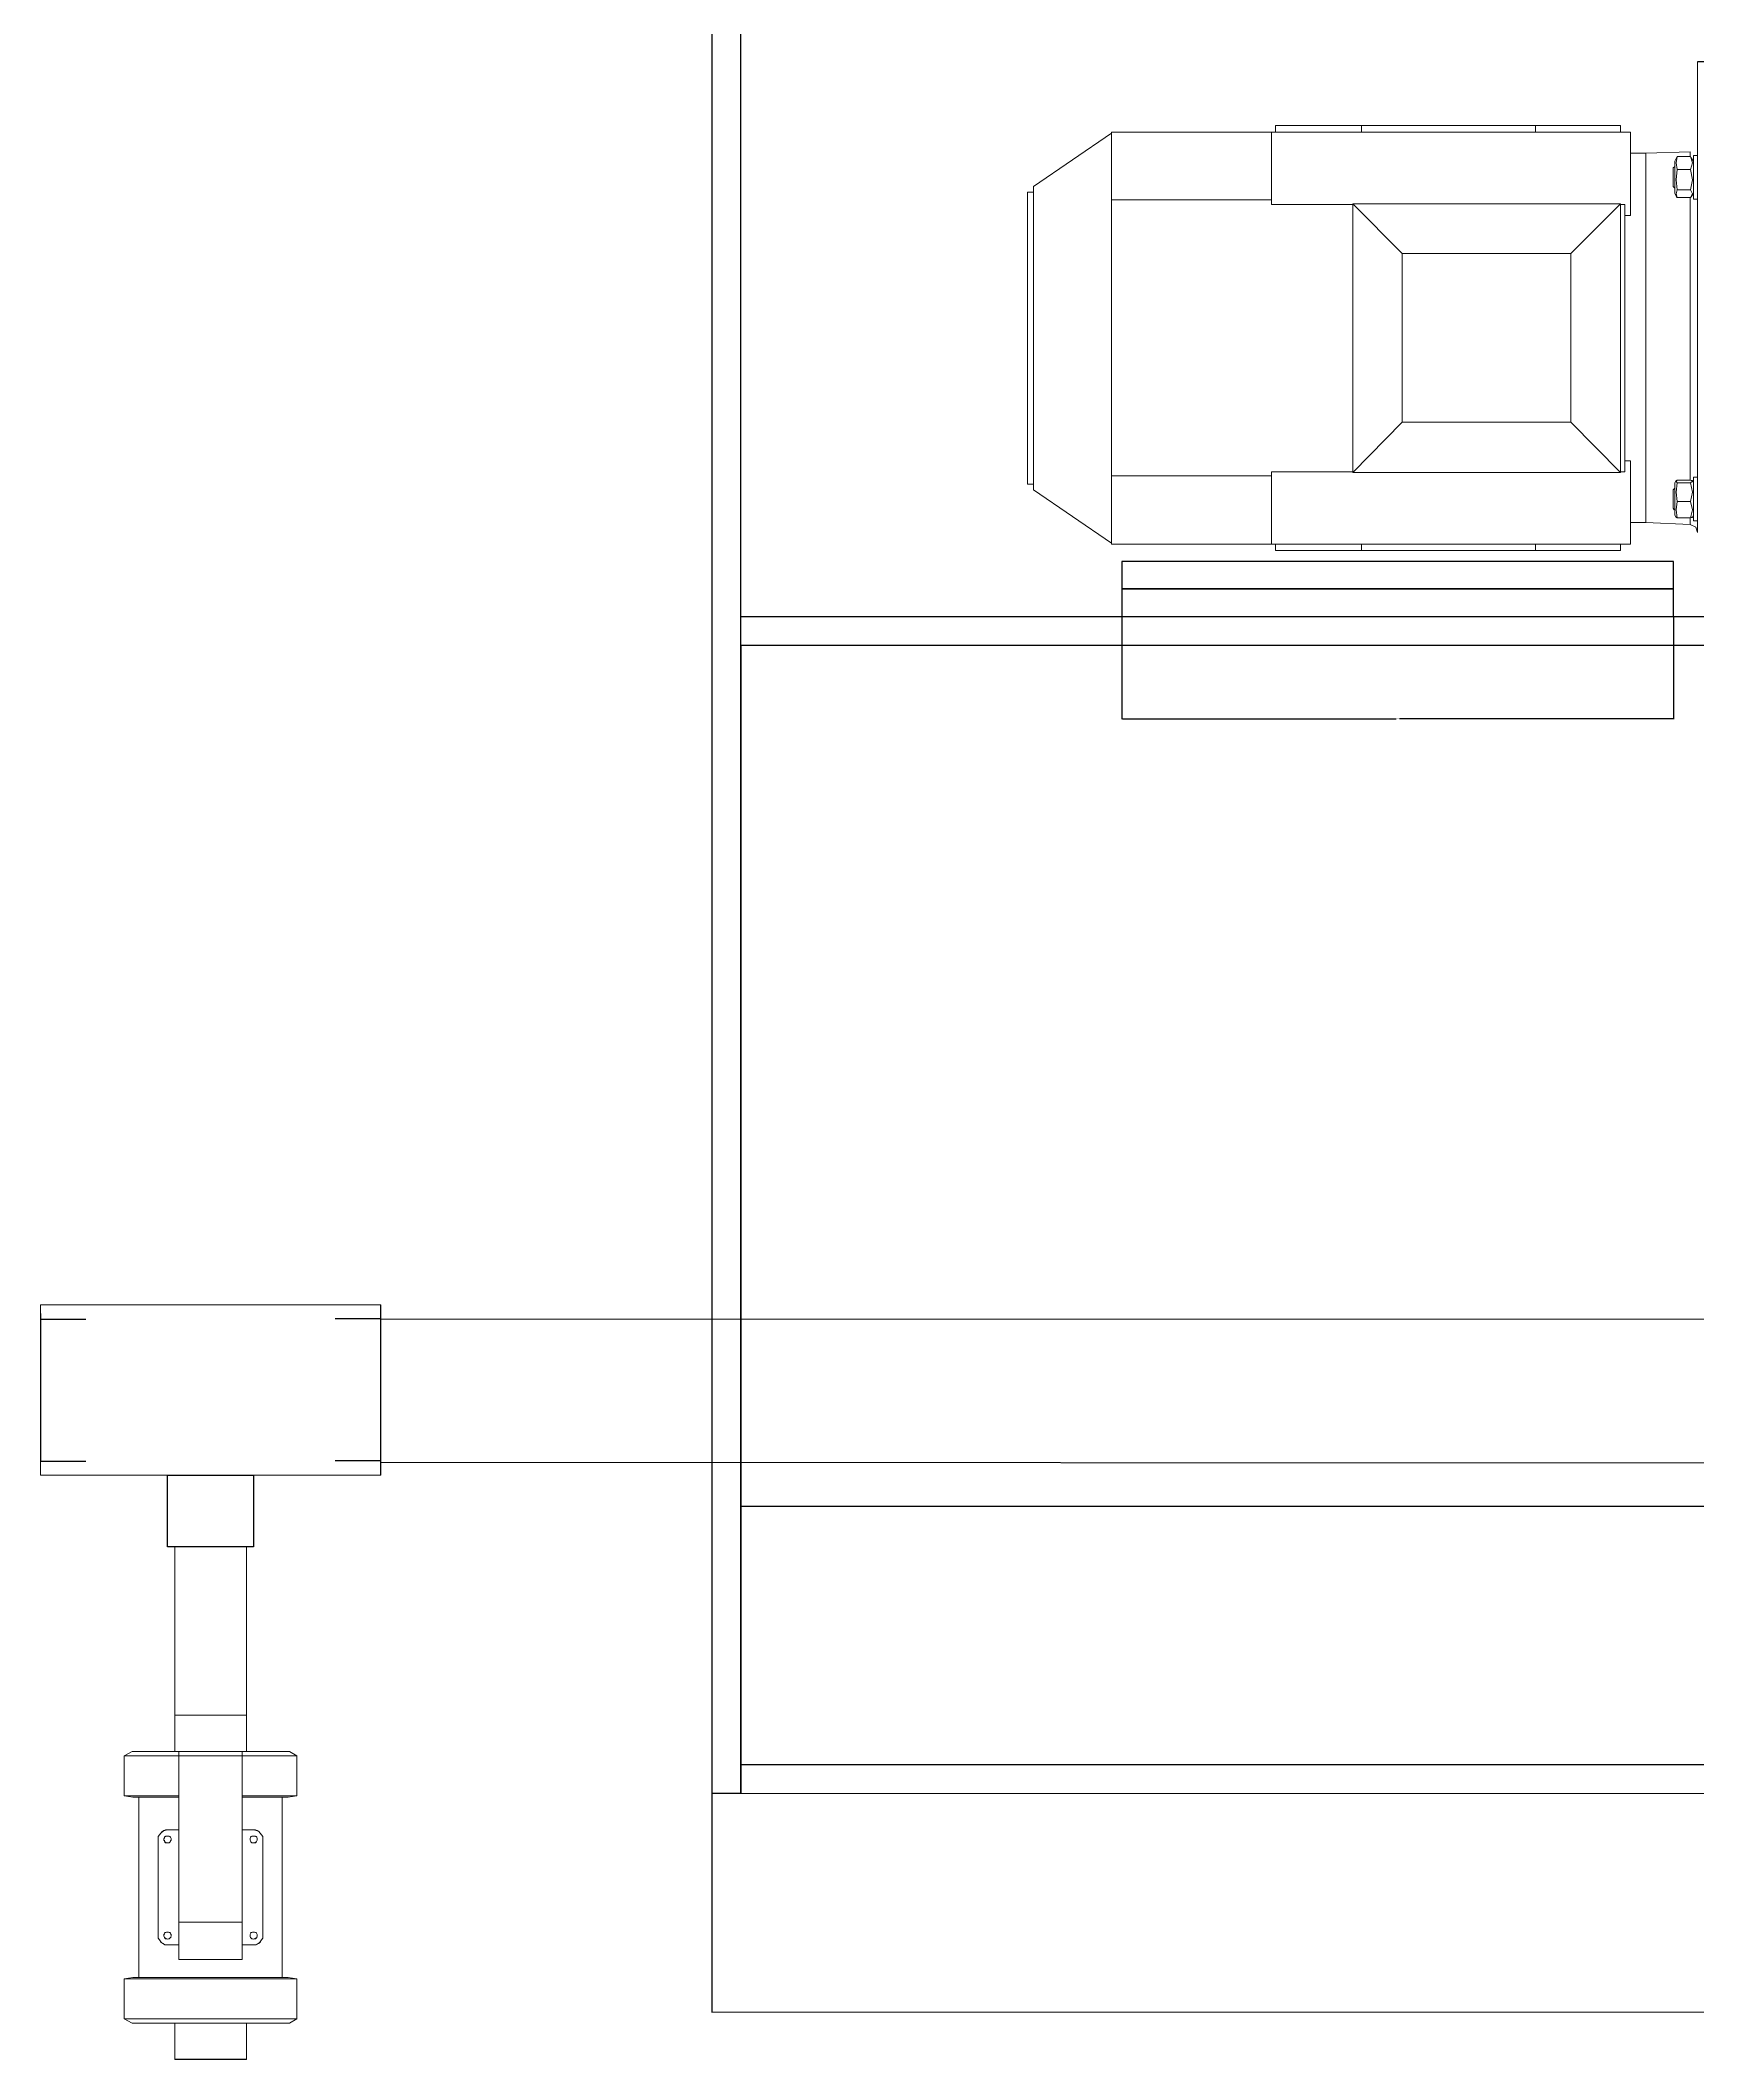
# Model space of a CAD drawing. Header units: inches. Extents: x 13 to 12015, y 11 to 4983.
# Drawn here: x 13 to 591, y 11 to 715 of the extents above; entities that cross this region are included whole.
import ezdxf

# ---------------------------------------------------------------- set-up
doc = ezdxf.new("R2010")
doc.units = ezdxf.units.IN
doc.header["$MEASUREMENT"] = 0
doc.layers.add('PDF _Геометрия', color=7, linetype='Continuous')
doc.styles.get("Standard").update_dxf_attribs({"font": 'arial.ttf'})
doc.dimstyles.get("Standard").update_dxf_attribs({"dimtxt": 0.18, "dimasz": 0.18, "dimexe": 0.18, "dimexo": 0.0625, "dimgap": 0.09, "dimtad": 0, "dimtih": 1, "dimtoh": 1, "dimdec": 4, "dimzin": 0, "dimdsep": 46, "dimtxsty": 'Standard', "dimcen": 0.09, "dimadec": 0, "dimazin": 0, "dimtfac": 1, "dimtdec": 4, "dimtofl": 0, "dimtmove": 0, "dimatfit": 3, "dimfxl": 1, "dimtolj": 1, "dimtzin": 0, "dimarcsym": 0})

# ---------------------------------------------------------------- blocks, each defined once
blk = doc.blocks.new('*D8')
at = {"color": 0, "lineweight": -2, "transparency": 16777216}
for p, q in [((247.22, 103.93), (247.2, 27.59)), ((1851.29, 103.6), (1851.27, 27.26)), ((247.38, 27.77), (1048.57, 27.6)), ((1851.09, 27.44), (1049.9, 27.6))]:
    blk.add_line(p, q, dxfattribs=at)
at = {"color": 0, "transparency": 16777216}
for points in [[(247.38, 27.8), (247.38, 27.74), (247.2, 27.77)], [(1851.09, 27.47), (1851.09, 27.41), (1851.27, 27.44)]]:
    blk.add_solid(points, dxfattribs=at)
at = {"layer": 'Defpoints', "color": 0, "transparency": 16777216}
for p in [(247.22, 103.99), (1851.29, 103.66), (1851.27, 27.44)]:
    blk.add_point(p, dxfattribs=at)
at = {"color": 0, "transparency": 16777216, "insert": (1049.24, 27.6), "char_height": 0.18, "attachment_point": 5}
blk.add_mtext('\\A1;1604.0702', dxfattribs=at)
blk = doc.blocks.new('*D6')
at = {"color": 0, "lineweight": -2, "transparency": 16777216}
for p, q in [((390.1, 513.93), (390.1, 478.2)), ((582.33, 513.93), (582.33, 478.2)), ((390.28, 478.38), (485.63, 478.38)), ((582.15, 478.38), (486.79, 478.38))]:
    blk.add_line(p, q, dxfattribs=at)
at = {"color": 0, "transparency": 16777216}
for points in [[(390.28, 478.41), (390.28, 478.35), (390.1, 478.38)], [(582.15, 478.41), (582.15, 478.35), (582.33, 478.38)]]:
    blk.add_solid(points, dxfattribs=at)
at = {"layer": 'Defpoints', "color": 0, "transparency": 16777216}
for p in [(390.1, 513.99), (582.33, 513.99), (582.33, 478.38)]:
    blk.add_point(p, dxfattribs=at)
at = {"color": 0, "transparency": 16777216, "insert": (486.21, 478.38), "char_height": 0.18, "attachment_point": 5}
blk.add_mtext('\\A1;192.2331', dxfattribs=at)

msp = doc.modelspace()

# ---------------------------------------------------------------- linework, layer by layer
for p, q in [((247.21842, 1735.8645), (247.21842, 103.99181)), ((257.21842, 103.99181), (257.21842, 1725.8645)), ((614.34273, 707.20416), (590.746, 707.20418)), ((257.21842, 513.99181), (1841.28854, 513.99181)), ((257.21842, 503.99181), (1841.28854, 503.99181)), ((257.21842, 503.99181), (257.21842, 103.99181)), ((13.14202, 269.12635), (29.01783, 269.12635)), ((13.14202, 269.12635), (13.14203, 219.62934)), ((13.1573, 271.13854), (13.14203, 221.11734)), ((131.75036, 269.31503), (115.87455, 269.31502)), ((131.75038, 214.8307), (131.75038, 274.13482)), ((131.75038, 269.31503), (908.12902, 269.07809)), ((13.14203, 219.65046), (29.01784, 219.65046)), ((131.75037, 219.83914), (115.87456, 219.83913)), ((131.73511, 219.29383), (908.12902, 219.05689)), ((257.21842, 203.99181), (1841.28854, 203.99181)), ((257.21842, 103.99181), (257.21842, 113.99181)), ((257.21842, 113.99181), (1841.28854, 113.99181)), ((247.21842, 103.99181), (257.21842, 103.99181)), ((257.21842, 103.99181), (1851.28854, 103.65875)), ((84.93561, 11.16856), (59.95695, 11.16858))]:
    msp.add_line(p, q)
for points in [[(390.09534, 523.60346), (582.32841, 523.60346), (582.32841, 533.21511), (390.09534, 533.21511)], [(390.09534, 513.99181), (582.32841, 513.99181), (582.32841, 523.60346), (390.09534, 523.60346)], [(87.4462, 189.83068), (57.4462, 189.83068), (57.4462, 214.83068), (87.4462, 214.83068)]]:
    msp.add_lwpolyline(points, close=True)
at = {"layer": 'PDF _Геометрия', "lineweight": 9}
for points in [[(590.746, 707.20418), (590.746, 706.59392), (590.746, 704.96655), (590.746, 702.32207), (590.746, 698.86391), (590.746, 694.18522), (590.746, 688.69285), (590.746, 682.38679), (590.746, 678.72521), (590.746, 678.31837), (590.746, 676.48757), (590.746, 674.65678)], [(386.51102, 682.79367), (442.24844, 682.79367), (565.31828, 682.79367), (567.35249, 682.79367), (386.51102, 682.79367), (386.51102, 682.38683), (386.51102, 682.79367), (442.24844, 682.79367)], [(442.24844, 659.19674), (386.51102, 659.19674), (386.51102, 682.7936)], [(386.51102, 659.19674), (386.51102, 682.7936), (442.24844, 682.7936)], [(567.35248, 682.79367), (442.24843, 682.79367), (442.24843, 657.56943), (470.52398, 657.56943), (442.24843, 657.56943)], [(442.24844, 682.79367), (442.24844, 659.19681), (442.24844, 682.79367), (565.31828, 682.79367)], [(442.24844, 682.79367), (442.24844, 657.56943), (470.52399, 657.56943), (442.24844, 657.56943)], [(473.57536, 685.03131), (443.67244, 685.03131), (443.67244, 682.79367), (443.67244, 683.40394)], [(563.89438, 685.03122), (535.00857, 685.03122), (472.55825, 685.03122), (443.67244, 685.03122), (473.57536, 685.03122)], [(472.55821, 685.03122), (535.00853, 685.03122)], [(563.89442, 685.03122), (534.19492, 685.03122), (473.5754, 685.03122), (534.19492, 685.03122)], [(534.19492, 685.03131), (534.19492, 682.79367), (534.19492, 685.03131), (534.19492, 682.79367), (534.19492, 685.03131), (563.89442, 685.03131), (563.89442, 682.79367)], [(565.31826, 653.70444), (567.35247, 653.70444), (567.35247, 682.79367), (567.35247, 653.70444)], [(565.31835, 682.79367), (567.35256, 682.79367)], [(359.25255, 663.87544), (386.51099, 682.38677)], [(386.51102, 682.38676), (386.51102, 681.77649), (386.51102, 679.94571), (386.51102, 676.89439), (386.51102, 672.82596), (386.51102, 667.53702), (386.51102, 661.43437), (386.51102, 654.51806), (386.51102, 646.58462), (386.51102, 638.24436), (386.51102, 629.49724), (386.51102, 620.34329), (386.51102, 610.98591), (386.51102, 601.62853), (386.51102, 592.47458), (386.51102, 583.72747), (386.51102, 575.3872), (386.51102, 567.65719), (386.51102, 560.53745), (386.51102, 554.43481), (386.51102, 549.14586), (386.51102, 545.07743), (386.51102, 542.02612), (386.51102, 540.19533), (386.51102, 539.58506), (386.51102, 539.17822)], [(386.51102, 676.89439), (386.51102, 679.74229)], [(567.35247, 653.70432), (567.35247, 660.2138), (567.35247, 665.50275), (567.35247, 669.7746), (567.35247, 672.82592), (567.35247, 674.65671), (567.35247, 675.47039), (572.64143, 675.47039)], [(572.64142, 610.98587), (572.64142, 619.32614), (572.64142, 627.66641), (572.64142, 635.59983), (572.64142, 643.12642), (572.64142, 650.24616), (572.64142, 656.55222), (572.64142, 662.04459), (572.64142, 666.72328), (572.64142, 670.58828), (572.64142, 673.23276), (572.64142, 674.86013), (572.64142, 675.47039), (588.10143, 675.87724)], [(572.64142, 675.47039), (572.64142, 674.86013), (572.64142, 673.23276), (572.64142, 670.58828), (572.64142, 666.72328), (572.64142, 662.04459), (572.64142, 656.55222), (572.64142, 650.24616), (572.64142, 643.12642), (572.64142, 635.59983), (572.64142, 627.66641), (572.64142, 619.32614), (572.64142, 610.98587), (572.64142, 602.6456), (572.64142, 594.30532), (572.64142, 586.37189), (572.64142, 578.84531), (572.64142, 571.72557), (572.64142, 565.41952), (572.64142, 559.92713), (572.64142, 555.24845), (572.64142, 551.58687), (572.64142, 548.73897), (572.64142, 547.1116), (572.64142, 546.70476)], [(567.35247, 669.77462), (567.35247, 665.50278)], [(582.20224, 670.38486), (582.8125, 670.79171)], [(582.81248, 672.62261), (583.42274, 673.84314)], [(582.81248, 670.79169), (582.81248, 670.99511)], [(582.81248, 667.13011), (582.81248, 668.9609), (582.81248, 670.38485), (582.81248, 670.79169), (582.81248, 670.38485), (582.81248, 670.58827), (582.81248, 670.79169), (582.81248, 670.58827)], [(582.81248, 670.58828), (582.81248, 670.38485), (582.81248, 669.97801)], [(582.81248, 670.38486), (582.81248, 670.18144)], [(582.81248, 670.18145), (582.81248, 669.77461)], [(582.81248, 669.97804), (582.81248, 669.57119)], [(582.81248, 669.77462), (582.81248, 669.16436), (582.81248, 668.96094), (582.81248, 668.75752)], [(582.81248, 669.57121), (582.81248, 669.16437)], [(582.81248, 669.16439), (582.81248, 668.75754), (582.81248, 668.14728)], [(582.81248, 668.75756), (582.81248, 668.1473), (582.81248, 667.74045)], [(583.62613, 669.77462), (583.21929, 672.01226), (583.62613, 674.24989)], [(583.62613, 662.65496), (583.21929, 666.11313), (583.62613, 669.77471)], [(588.30482, 674.24992), (583.62613, 674.24992), (583.42271, 673.84307)], [(588.30483, 674.24993), (588.50825, 673.84309), (589.32193, 672.62256)], [(588.30484, 674.24992), (588.9151, 672.01228), (588.30484, 669.77465)], [(588.30484, 669.77462), (588.9151, 666.11304), (588.30484, 662.65488)], [(589.322, 672.62255), (589.322, 671.40202), (589.322, 669.16439), (589.322, 666.31649), (589.322, 663.67202), (589.322, 661.84123), (589.322, 661.43438), (588.50832, 660.21386)], [(589.322, 674.65674), (589.322, 674.2499), (589.322, 673.02937), (589.322, 670.99516), (589.322, 668.35068), (589.322, 665.70621), (589.322, 663.26515), (589.322, 661.23094), (589.322, 659.80699), (589.322, 659.40015), (589.322, 660.21384), (589.322, 661.43436), (589.322, 663.26515), (589.322, 665.70621), (589.322, 668.55411), (589.322, 670.99516), (589.322, 672.62253), (589.322, 673.84306), (589.322, 674.65674), (589.322, 673.84306), (589.322, 672.62253), (589.322, 673.02937), (589.322, 674.2499), (589.322, 674.65674), (590.74595, 674.65674)], [(589.322, 669.16439), (589.322, 669.97807)], [(590.746, 562.57165), (590.746, 562.97849), (590.746, 569.69139), (590.746, 577.01456), (590.746, 585.1514), (590.746, 593.49167), (590.746, 602.23878), (590.746, 610.9859), (590.746, 619.93643), (590.746, 628.48012), (590.746, 637.02382), (590.746, 644.95724), (590.746, 652.28041), (590.746, 658.99331), (590.746, 659.40015), (590.746, 659.80699), (590.746, 661.23094), (590.746, 663.26515), (590.746, 665.70621), (590.746, 668.35068), (590.746, 670.99516), (590.746, 673.02937), (590.746, 674.2499), (590.746, 674.65674)], [(590.746, 670.9951), (590.746, 672.62247)], [(359.25255, 661.84121), (359.25255, 661.43436), (359.25255, 659.60358), (359.25255, 656.9591), (359.25255, 653.0941), (359.25255, 648.41541), (359.25255, 642.71962), (359.25255, 636.41356), (359.25255, 629.70066), (359.25255, 622.3775), (359.25255, 614.8509), (359.25255, 607.1209), (359.25255, 599.59431), (359.25255, 592.47457), (359.25255, 585.55825), (359.25255, 579.25219), (359.25255, 573.75982), (359.25255, 568.87771), (359.25255, 565.01271), (359.25255, 562.36823), (359.25255, 560.53744), (359.25255, 560.1306), (357.21833, 560.1306)], [(357.21842, 661.84121), (357.21842, 661.43436), (357.21842, 659.60358), (357.21842, 656.9591), (357.21842, 653.0941), (357.21842, 648.41541), (357.21842, 642.71962), (357.21842, 636.41356), (357.21842, 629.70066), (357.21842, 622.3775), (357.21842, 614.8509), (357.21842, 607.1209), (357.21842, 599.59431), (357.21842, 592.47457), (357.21842, 585.55825), (357.21842, 579.25219), (357.21842, 573.75982), (357.21842, 568.87771), (357.21842, 565.01271), (357.21842, 562.36823), (357.21842, 560.53744), (357.21842, 560.1306), (357.21842, 560.53744), (357.21842, 562.36823), (357.21842, 565.01271), (357.21842, 568.87771), (357.21842, 573.75982), (357.21842, 579.25219), (357.21842, 585.55825), (357.21842, 592.47458), (357.21842, 599.59431), (357.21842, 607.1209), (357.21842, 614.85091), (357.21842, 622.37749), (357.21842, 629.70066), (357.21842, 636.41356), (357.21842, 642.71961), (357.21842, 648.41541), (357.21842, 653.0941), (357.21842, 656.9591), (357.21842, 659.60358), (357.21842, 661.43437), (357.21842, 661.84121), (359.25263, 661.84121)], [(386.51102, 601.83201), (386.51102, 610.98597), (386.51102, 620.34334), (386.51102, 629.4973), (386.51102, 638.24441), (386.51102, 646.58468), (386.51102, 654.51811), (386.51102, 661.43443), (386.51102, 667.53706)], [(582.81248, 663.87547), (582.81248, 663.46862), (582.81248, 663.2652), (582.20222, 663.87547)], [(583.42272, 660.2138), (582.81245, 661.43433)], [(582.81248, 668.14732), (582.81248, 667.74048), (582.81248, 667.13021)], [(582.81248, 667.74049), (582.81248, 667.13023)], [(582.81248, 667.13018), (582.81248, 666.51991), (582.81248, 666.11307)], [(582.81248, 667.13015), (582.81248, 665.09594), (582.81248, 663.87541), (582.81248, 663.26515)], [(582.81248, 665.90957), (582.81248, 666.51984), (582.81248, 667.1301)], [(582.81248, 666.92674), (582.81248, 666.5199)], [(582.81248, 665.50275), (582.81248, 665.90959), (582.81248, 666.51985)], [(582.81248, 664.89251), (582.81248, 665.50277), (582.81248, 665.90961)], [(582.81248, 665.29933), (582.81248, 665.50275)], [(582.81248, 664.48568), (582.81248, 664.89252), (582.81248, 665.09594)], [(582.81248, 664.07885), (582.81248, 664.4857), (582.81248, 664.89254)], [(582.81248, 663.67203), (582.81248, 664.07887), (582.81248, 664.48571)], [(582.81248, 663.87544), (582.81248, 664.07886)], [(582.81248, 663.46862), (582.81248, 663.67204)], [(582.81248, 663.46862), (582.81248, 663.46862)], [(582.81248, 663.46862), (582.81248, 663.46862)], [(583.62613, 662.65487), (583.21929, 661.23092), (583.42271, 660.21381), (583.62613, 660.01039), (588.30482, 660.01039)], [(588.30484, 662.65496), (588.9151, 661.23102), (588.50826, 660.21391), (588.30484, 660.01049)], [(589.322, 661.6378), (589.322, 661.23095), (589.322, 659.80701), (589.322, 659.40016)], [(589.322, 661.43438), (589.322, 660.21386), (589.322, 659.40017)], [(590.746, 661.43438), (590.746, 663.26517)], [(359.25255, 656.95909), (359.25255, 659.60357)], [(442.24844, 562.97848), (386.51102, 562.97848), (386.51102, 659.19672)], [(386.51102, 562.97848), (386.51102, 659.19672), (442.24844, 659.19672), (442.24844, 657.56935)], [(442.24844, 659.19674), (442.24844, 657.56937)], [(470.52398, 564.19908), (470.52398, 657.77285), (487.81478, 640.48204), (470.52398, 657.77285)], [(470.52398, 657.77285), (470.52398, 564.19908), (470.52398, 657.77285)], [(563.89435, 564.19908), (563.89435, 657.77285), (546.60355, 640.48204), (563.89435, 657.77285), (470.52401, 657.77285), (563.89435, 657.77285)], [(563.89435, 657.77285), (470.52401, 657.77285), (563.89435, 657.77285)], [(470.52401, 657.77272), (470.52401, 564.19896), (563.89435, 564.19896), (546.60355, 581.69318), (563.89435, 564.19896), (563.89435, 657.77272)], [(563.89435, 564.19896), (563.89435, 657.77272), (563.89435, 564.19896)], [(563.89435, 564.40251), (565.3183, 564.40251), (565.3183, 657.56943), (563.89435, 657.56943), (565.3183, 657.56943)], [(565.31835, 657.56943), (565.31835, 653.70443), (565.31835, 657.56943), (563.8944, 657.56943), (565.31835, 657.56943), (565.31835, 564.40251)], [(590.746, 644.95724), (590.746, 652.28041), (590.746, 658.99331), (590.746, 659.40015), (589.32205, 659.40015)], [(359.25255, 629.70062), (359.25255, 636.41352), (359.25255, 642.71958), (359.25255, 648.21195)], [(567.35247, 653.70438), (565.31826, 653.70438)], [(565.31835, 653.70438), (565.31835, 647.60174), (565.31835, 641.09226), (565.31835, 633.97252), (565.31835, 626.44594), (565.31835, 618.71593), (565.31835, 610.98592), (565.31835, 603.25592), (565.31835, 595.52591), (565.31835, 588.20275), (565.31835, 581.083), (565.31835, 574.3701), (565.31835, 568.26746)], [(565.31835, 647.60179), (565.31835, 641.09231)], [(565.31835, 640.88885), (565.31835, 633.97253), (565.31835, 626.44594), (565.31835, 618.71593), (565.31835, 610.98593), (565.31835, 603.25592), (565.31835, 595.52591), (565.31835, 588.20275), (565.31835, 581.08301), (565.31835, 574.57353)], [(590.746, 644.7538), (590.746, 637.02379), (590.746, 628.68352)], [(359.25255, 573.75978), (359.25255, 579.25215), (359.25255, 585.55821), (359.25255, 592.47453), (359.25255, 599.59428), (359.25255, 607.12086), (359.25255, 614.85087), (359.25255, 622.37745), (359.25255, 629.4972)], [(590.746, 628.48014), (590.746, 620.13987)], [(590.746, 612.61331), (590.746, 610.98594)], [(572.64142, 610.9859), (572.64142, 602.64563), (572.64142, 594.30536), (572.64142, 586.37193), (572.64142, 578.84535), (572.64142, 571.72561), (572.64142, 565.41955), (572.64142, 559.92718), (572.64142, 555.24848), (572.64142, 551.58691), (572.64142, 548.73901), (572.64142, 547.11164), (572.64142, 546.7048)], [(386.51102, 554.43483), (386.51102, 560.53746), (386.51102, 567.65721), (386.51102, 575.38721), (386.51102, 583.72748), (386.51102, 592.4746), (386.51102, 601.62855)], [(590.746, 601.83201), (590.746, 593.49174)], [(590.746, 593.28825), (590.746, 585.1514), (590.746, 577.21798)], [(563.89433, 564.19896), (470.52398, 564.19896), (487.81478, 581.69318), (470.52398, 564.19896)], [(590.746, 577.0146), (590.746, 569.69143), (590.746, 562.97853), (590.746, 562.57169)], [(359.25255, 562.36824), (359.25255, 565.01272), (359.25255, 566.64009)], [(442.24844, 562.97852), (386.51102, 562.97852), (386.51102, 539.17824), (442.24844, 539.17824), (386.51102, 539.17824), (386.51102, 562.97852)], [(442.24843, 562.97853), (442.24843, 564.40248), (470.52398, 564.40248), (442.24843, 564.40248), (470.52398, 564.40248), (442.24843, 564.40248)], [(442.24844, 562.97853), (442.24844, 564.40248), (442.24844, 539.17824), (442.24844, 564.40248)], [(470.52398, 564.19896), (563.89433, 564.19896), (470.52398, 564.19896)], [(565.31835, 564.40248), (563.8944, 564.40248)], [(567.35247, 566.64006), (567.35247, 568.26743), (567.35247, 561.96137), (567.35247, 556.46899), (567.35247, 552.19715), (567.35247, 549.14583), (567.35247, 547.31504), (567.35247, 546.70478)], [(442.24844, 539.17822), (386.51102, 539.17822), (386.51102, 539.58506), (359.25258, 558.09639)], [(567.35247, 556.46906), (567.35247, 552.19721), (567.35247, 551.18011)], [(582.20224, 558.09636), (582.8125, 558.70663)], [(582.81248, 560.53753), (583.21932, 561.35121)], [(582.81248, 558.29976), (582.81248, 558.7066), (582.81248, 560.13055), (582.81248, 560.53739), (582.81248, 559.31687), (582.81248, 557.07923), (582.81248, 554.23134), (582.81248, 551.58686), (582.81248, 549.75607), (582.81248, 549.34923), (582.81248, 550.56975), (582.81248, 551.18002)], [(582.81248, 558.50318), (582.81248, 558.7066), (582.81248, 558.50318), (582.81248, 558.7066), (582.81248, 560.13055), (582.81248, 560.33397), (582.81248, 559.31687), (582.81248, 557.28265), (582.81248, 554.23134), (582.81248, 551.38344)], [(582.81248, 558.7066), (582.81248, 558.7066)], [(582.81248, 558.7066), (582.81248, 558.7066)], [(582.81248, 557.68951), (582.81248, 558.09635), (582.81248, 558.50319), (582.81248, 558.29977)], [(582.81248, 558.29978), (582.81248, 558.29978)], [(582.81248, 558.09636), (582.81248, 557.68952), (582.81248, 557.28268)], [(582.81248, 557.68954), (582.81248, 557.2827)], [(582.81248, 557.28271), (582.81248, 556.87587), (582.81248, 556.26561)], [(582.81248, 556.87588), (582.81248, 557.0793), (582.81248, 556.87588), (582.81248, 554.84167), (582.81248, 553.01087), (582.81248, 551.58693)], [(582.81248, 556.87589), (582.81248, 556.46904)], [(582.81248, 556.46906), (582.81248, 555.8588), (582.81248, 555.24853)], [(582.81248, 556.26565), (582.81248, 555.85881)], [(583.62613, 560.53753), (588.30482, 560.53753), (588.91508, 561.14779), (588.30482, 561.55463), (583.62613, 561.55463), (583.21929, 561.14779), (583.62613, 560.53753), (583.21929, 561.14779), (583.21929, 561.35121), (583.62613, 561.55463)], [(583.62613, 554.0279), (588.30482, 554.0279), (588.91508, 557.28264), (588.30482, 560.53738), (583.62613, 560.53738), (583.21929, 557.28264), (583.62613, 554.0279), (583.21929, 557.28264), (583.62613, 560.53738)], [(583.62613, 561.55459), (588.30482, 561.55459)], [(588.30484, 561.55459), (588.9151, 561.35117), (588.9151, 561.14775)], [(588.30484, 560.53753), (588.9151, 557.28279), (588.30484, 554.02805)], [(588.91518, 561.14777), (588.30491, 560.5375)], [(589.322, 554.84167), (589.322, 552.40062), (589.322, 549.95956), (589.322, 548.33219), (589.322, 547.31508), (589.322, 548.33219), (589.322, 549.3493), (589.322, 548.33219), (589.322, 547.51851), (589.322, 548.33219), (589.322, 549.75614), (589.322, 551.99377), (589.322, 554.84167), (589.322, 557.89299), (589.322, 560.13062), (589.322, 561.55457), (589.322, 562.36826), (589.322, 561.55457), (589.322, 560.53746), (589.322, 559.31694), (589.322, 557.0793), (589.322, 554.23141), (589.322, 551.58693), (589.322, 549.75614), (589.322, 549.3493), (588.91516, 548.53561)], [(588.91518, 561.35118), (589.32202, 560.53749)], [(589.322, 562.57166), (590.74595, 562.57166)], [(589.322, 554.84165), (589.322, 557.48613), (589.322, 559.92718), (589.322, 561.55455), (589.322, 562.57166), (589.322, 561.55455), (589.322, 560.53745)], [(589.322, 558.91002), (589.322, 559.31686)], [(590.746, 561.55459), (590.746, 562.5717)], [(590.746, 561.55455), (590.746, 559.92718), (590.746, 557.48613), (590.746, 554.84165), (590.746, 555.04507)], [(582.60907, 551.18012), (582.20222, 551.79038)], [(583.21931, 548.53554), (582.81246, 549.34923)], [(582.81248, 555.24848), (582.81248, 554.63822), (582.81248, 554.23137)], [(582.81248, 554.63823), (582.81248, 554.84165), (582.81248, 554.43481), (582.81248, 553.4177)], [(582.81248, 554.63824), (582.81248, 554.02798)], [(582.81248, 554.23141), (582.81248, 553.62115)], [(582.81248, 554.0279), (582.81248, 553.62106), (582.81248, 553.01079)], [(582.81248, 553.62107), (582.81248, 553.01081), (582.81248, 552.60397)], [(582.81248, 553.01083), (582.81248, 552.60399), (582.81248, 552.19715)], [(582.81248, 552.60401), (582.81248, 552.19717), (582.81248, 551.79032)], [(582.81248, 552.19718), (582.81248, 551.79034)], [(582.81248, 551.79036), (582.81248, 551.58693), (582.81248, 551.38351)], [(582.81248, 551.58694), (582.81248, 551.58694)], [(582.81248, 551.58694), (582.81248, 551.1801)], [(582.81248, 551.18012), (582.81248, 551.18012)], [(583.62613, 548.33213), (588.30482, 548.33213), (588.91508, 551.18003), (588.30482, 554.02792), (583.62613, 554.02792), (583.21929, 551.18003), (583.62613, 548.33213), (583.21929, 551.18003), (583.62613, 554.02792)], [(588.30484, 554.0279), (588.9151, 551.18), (588.30484, 548.3321)], [(590.746, 547.31506), (590.746, 548.33217), (590.746, 549.95954), (590.746, 552.40059), (590.746, 554.84165)], [(386.51102, 542.22953), (386.51102, 545.07743)], [(572.64142, 546.70483), (567.35247, 546.70483)], [(590.7459, 543.24669), (590.13564, 545.07748), (588.10142, 546.09459), (572.64141, 546.70485)], [(583.62615, 548.33211), (583.21931, 548.53553), (583.21931, 548.73895), (583.62615, 548.33211), (588.30484, 548.33211), (588.9151, 548.73895)], [(588.30484, 548.33213), (588.9151, 548.53555), (588.9151, 548.73897)], [(590.746, 543.24664), (590.746, 543.8569), (590.746, 545.48427), (590.746, 547.31506), (589.32205, 547.31506)], [(386.51102, 539.17824), (567.35249, 539.17824)], [(442.24844, 539.17824), (567.3525, 539.17824)], [(443.67244, 536.9406), (443.67244, 539.17824), (443.67244, 536.9406), (443.67244, 539.17824), (443.67244, 538.56797)], [(443.67244, 536.94059), (473.57536, 536.94059), (443.67244, 536.94059), (472.55825, 536.94059)], [(563.89439, 536.94059), (535.00857, 536.94059), (472.55826, 536.94059), (535.00857, 536.94059)], [(473.57538, 539.17824), (473.57538, 536.9406), (473.57538, 539.17824)], [(473.57538, 539.17824), (473.57538, 536.9406)], [(534.19492, 539.17824), (534.19492, 536.9406), (473.5754, 536.9406), (473.5754, 539.17824)], [(473.5754, 536.94059), (534.19492, 536.94059), (563.89442, 536.94059), (534.19492, 536.94059), (534.19492, 539.17822)], [(534.19492, 536.94059), (534.19492, 539.17822), (534.19492, 536.94059)], [(563.89435, 536.94059), (563.89435, 539.17822)], [(44.78487, 274.13479), (13.14201, 274.13478)], [(13.14202, 244.37784), (13.14202, 252.13139), (13.14202, 259.25628), (13.14202, 265.54294), (13.14202, 270.15316), (13.14202, 273.08693), (13.14201, 274.13471), (13.14202, 273.08693), (13.14202, 270.15316), (13.14202, 269.10538)], [(72.44618, 274.1348), (44.78487, 274.13479)], [(100.1075, 274.13481), (72.44618, 274.1348)], [(131.75035, 274.13482), (100.10749, 274.13481)], [(13.14203, 214.83066), (44.7849, 214.83068)], [(44.78489, 214.83068), (72.44621, 214.83068)], [(72.44621, 214.83068), (100.10752, 214.83069)], [(100.10752, 214.83069), (131.75038, 214.8307)], [(59.95695, 189.83068), (59.95695, 131.19396)], [(84.08887, 131.19398), (84.51224, 131.19398), (84.93561, 131.19398), (84.93561, 189.8307)], [(84.93561, 131.19398), (84.08887, 131.19398), (81.33697, 131.19398), (77.31496, 131.19398), (72.4462, 131.19398), (67.57745, 131.19398), (63.55544, 131.19398), (61.01522, 131.19398), (59.95679, 131.19398)], [(60.80365, 131.19398), (60.38028, 131.19398), (59.95691, 131.19398)], [(59.95695, 131.19398), (59.95695, 118.49288)], [(67.15437, 131.19398), (66.30763, 131.19398), (63.55573, 131.19398), (61.65057, 131.19398), (61.2272, 131.19398)], [(76.68002, 131.19398), (75.6216, 131.19398), (72.44632, 131.19398), (69.27105, 131.19398), (68.21263, 131.19398)], [(83.66556, 131.19398), (83.24219, 131.19398), (81.33702, 131.19398), (78.7968, 131.19398), (77.73838, 131.19398)], [(84.93561, 118.49286), (84.93561, 131.19396)], [(42.38717, 117.01102), (42.38717, 103.03981)], [(61.4389, 117.01102), (57.41688, 117.01102), (52.33645, 117.01102), (48.10275, 117.01102), (45.13916, 117.01102), (43.02231, 117.01102), (42.38726, 117.01102)], [(45.13918, 118.49286), (42.38727, 117.01107)], [(45.56253, 118.49286), (45.13916, 118.49286), (45.56253, 118.49286), (47.46769, 118.49286), (50.2196, 118.49286), (54.02993, 118.49286), (58.68699, 118.49286), (63.97912, 118.49286), (69.69461, 118.49286), (75.4101, 118.49286), (80.91391, 118.49286), (86.20603, 118.49286), (90.8631, 118.49286), (94.67343, 118.49286), (97.42533, 118.49286), (99.3305, 118.49286), (99.96555, 118.49286)], [(58.68689, 118.49286), (54.02982, 118.49286), (50.21949, 118.49286), (47.46759, 118.49286), (45.56243, 118.49286)], [(61.4389, 71.07543), (61.4389, 82.50642), (61.4389, 94.36077), (61.4389, 106.42681), (61.4389, 118.49285)], [(61.4389, 59.00934), (61.4389, 67.47674), (61.4389, 76.57919), (61.4389, 86.3167), (61.4389, 96.26589), (61.4389, 106.63845), (61.4389, 117.01101)], [(83.4541, 71.07543), (83.4541, 82.50642), (83.4541, 94.36077), (83.4541, 106.42681), (83.4541, 118.49285)], [(83.4541, 117.01102), (83.4541, 106.63846), (83.4541, 96.2659), (83.4541, 86.31671), (83.4541, 76.5792), (83.4541, 67.47675), (83.4541, 59.00935)], [(83.45418, 117.01102), (87.4762, 117.01102), (92.55663, 117.01102), (96.79033, 117.01102), (99.96561, 117.01102), (101.87077, 117.01102), (102.50582, 117.01102), (99.96561, 118.49281)], [(83.45418, 103.03985), (87.4762, 103.03985), (92.55663, 103.03985), (96.79033, 103.03985), (99.96561, 103.03985), (101.87077, 103.03985), (102.50582, 103.03985), (102.50582, 117.01105)], [(99.96528, 118.49286), (99.33022, 118.49286), (97.42506, 118.49286), (94.67316, 118.49286), (90.86283, 118.49286), (86.20576, 118.49286)], [(42.38717, 103.03985), (45.35076, 102.61648)], [(61.4389, 103.03985), (57.41688, 103.03985), (52.33645, 103.03985), (48.10275, 103.03985), (45.13916, 103.03985), (43.02231, 103.03985), (42.38726, 103.03985)], [(45.35064, 102.61649), (45.98569, 102.61649)], [(61.4389, 102.61649), (58.89868, 102.61649), (54.4533, 102.61649), (50.64297, 102.61649), (47.67938, 102.61649), (45.9859, 102.61649), (45.35084, 102.61649)], [(47.4674, 102.61649), (47.4674, 39.74607)], [(98.90711, 102.61649), (99.54217, 102.61649), (98.90711, 102.61649), (97.21363, 102.61649), (94.25004, 102.61649), (90.43972, 102.61649), (85.99433, 102.61649), (83.45411, 102.61649)], [(97.42516, 39.74605), (97.42516, 102.61647)], [(99.54193, 102.61649), (102.50551, 103.03986)], [(61.4389, 51.1771), (57.41688, 51.1771), (56.78183, 51.1771), (56.14678, 51.38879), (55.51172, 51.81216), (55.08835, 52.23553), (54.66498, 52.87058), (54.24161, 53.50564), (54.24161, 54.35238), (54.24161, 88.01028), (54.24161, 88.85702), (54.66498, 89.49207), (55.08835, 90.12713), (55.51172, 90.5505), (56.14678, 90.97387), (56.78183, 91.18555), (57.41688, 91.18555), (61.4389, 91.18555)], [(61.4389, 91.18543), (57.41688, 91.18543), (56.57014, 90.97375), (55.93509, 90.76206), (55.08835, 90.12701), (54.66498, 89.49195), (54.24161, 88.8569), (54.24161, 88.01016), (54.24161, 54.35226), (54.24161, 53.50552), (54.66498, 52.87046), (55.08835, 52.02372), (55.93509, 51.60035), (56.57014, 51.17698), (57.41688, 51.17698), (61.4389, 51.17698)], [(56.78159, 91.18543), (56.14653, 90.97375), (55.51148, 90.55038), (55.08811, 90.12701)], [(56.35824, 87.58683), (56.35824, 87.37514)], [(56.35824, 87.16348), (56.78161, 86.95179), (56.99329, 86.74011)], [(56.99348, 89.06867), (56.7818, 88.85699), (56.35843, 88.6453), (56.35843, 88.22193)], [(56.78159, 89.06867), (56.5699, 88.85699)], [(56.57013, 86.9518), (56.78181, 86.74011)], [(57.20494, 86.74012), (57.41663, 86.74012), (57.84, 86.74012), (58.26337, 86.95181), (58.47505, 87.16349)], [(57.41683, 89.06867), (57.20515, 89.06867)], [(58.475, 87.37515), (58.68668, 87.58684), (58.68668, 88.22189), (58.475, 88.64526), (58.26331, 88.85695), (57.83994, 89.06863), (57.41657, 89.06863)], [(58.05165, 86.74012), (58.26333, 86.95181)], [(58.26354, 88.85699), (58.05185, 89.06868)], [(58.68689, 87.58683), (58.68689, 88.0102), (58.68689, 88.22188)], [(83.4541, 91.18543), (87.47611, 91.18543)], [(83.4541, 51.1771), (87.47611, 51.1771), (88.32285, 51.1771), (89.16959, 51.60047), (89.80464, 52.02384), (90.22801, 52.87058), (90.65138, 53.50564), (90.65138, 54.35238), (90.65138, 88.01028)], [(87.47616, 91.18543), (88.11122, 91.18543), (88.74627, 90.97375), (89.38132, 90.55038), (89.80469, 90.12701), (90.22806, 89.49195), (90.65143, 88.8569), (90.65143, 88.01016), (90.65143, 54.35226), (90.65143, 53.50552), (90.22806, 52.87046), (89.80469, 52.23541), (89.38132, 51.81204), (88.74627, 51.38867), (88.11122, 51.17698), (87.47616, 51.17698), (83.45415, 51.17698)], [(90.65152, 88.01029), (90.65152, 88.85703), (90.22815, 89.49208), (89.80478, 90.12714), (89.16973, 90.76219), (88.32299, 90.97388), (87.47625, 91.18556), (83.45423, 91.18556)], [(87.47616, 89.06867), (87.05279, 89.06867), (86.62942, 88.85699), (86.41774, 88.6453), (86.20605, 88.22193), (86.20605, 87.58688), (86.41774, 87.37519)], [(86.2061, 88.22197), (86.2061, 88.01028), (86.2061, 87.58691)], [(86.41756, 87.16348), (86.62925, 86.95179), (87.05262, 86.74011), (87.47599, 86.74011), (87.68767, 86.74011)], [(86.84092, 89.06867), (86.62923, 88.85699)], [(86.62946, 86.9518), (86.84114, 86.74011)], [(87.68762, 89.06867), (87.47594, 89.06867)], [(88.53433, 87.37515), (88.74601, 87.58684), (88.74601, 88.22189), (88.53433, 88.64526), (88.11096, 88.85695), (87.89927, 89.06863)], [(87.89951, 86.74012), (88.1112, 86.95181), (88.53457, 87.16349)], [(89.80438, 90.12705), (89.38101, 90.55042), (88.74596, 90.97379), (88.11091, 91.18548)], [(88.11097, 86.74012), (88.32266, 86.95181)], [(88.32287, 88.85699), (88.11118, 89.06868)], [(88.74622, 87.58683), (88.74622, 88.0102), (88.74622, 88.22188)], [(61.4389, 46.09666), (61.4389, 58.1627), (61.4389, 71.07548)], [(83.4541, 46.09666), (83.4541, 58.1627), (83.4541, 71.07548)], [(55.08818, 52.23549), (55.51155, 51.81212), (56.1466, 51.38875), (56.78166, 51.17706)], [(56.14678, 54.77571), (56.14678, 54.35234), (56.14678, 54.14065)], [(56.14678, 54.56392), (56.14678, 54.14056)], [(56.35824, 54.98739), (56.35824, 54.7757)], [(56.35824, 53.9289), (56.35824, 53.71721), (56.78161, 53.50553), (56.99329, 53.29384)], [(56.99348, 55.62241), (56.7818, 55.41073), (56.35843, 55.19904)], [(56.78159, 55.41074), (56.5699, 55.41074)], [(56.57013, 53.50554), (56.78181, 53.29386)], [(57.20494, 53.29387), (57.41663, 53.08218), (57.84, 53.29387), (58.26337, 53.50555), (58.47505, 53.71724), (58.68674, 53.92892)], [(57.41683, 55.62241), (57.20515, 55.62241)], [(58.475, 55.19906), (58.26331, 55.41075), (57.83994, 55.62243), (57.41657, 55.62243)], [(58.05165, 53.29387), (58.26333, 53.50555)], [(58.26354, 55.41074), (58.05185, 55.41074)], [(58.68689, 54.77571), (58.47521, 54.98739)], [(58.68689, 54.77563), (58.68689, 54.35226), (58.68689, 54.14057), (58.68689, 54.56394)], [(86.41756, 54.98739), (86.20588, 54.7757)], [(87.47616, 53.08219), (87.05279, 53.29388), (86.84111, 53.29388), (86.62942, 53.50556), (86.41774, 53.71725), (86.20605, 54.14062), (86.20605, 54.3523), (86.20605, 54.77567), (86.41774, 54.98736), (86.62942, 55.41072), (86.84111, 55.41072), (87.05279, 55.62241), (87.47616, 55.62241), (87.68785, 55.62241), (88.11122, 55.41072), (88.3229, 55.41072), (88.53459, 54.98736), (88.74627, 54.77567), (88.74627, 54.3523), (88.74627, 54.14062), (88.53459, 53.71725)], [(86.2061, 54.77571), (86.2061, 54.35234), (86.2061, 54.14065)], [(86.2061, 54.56392), (86.2061, 54.14056)], [(86.2061, 53.9289), (86.41779, 53.71721), (86.62947, 53.50553), (87.05284, 53.29384), (87.47621, 53.08216), (87.6879, 53.29384)], [(87.47616, 55.62241), (87.05279, 55.62241), (86.62942, 55.41073), (86.41774, 55.19904)], [(86.84092, 55.41074), (86.62923, 55.41074)], [(86.62946, 53.50554), (86.84114, 53.29386)], [(88.53433, 53.71722), (88.32264, 53.50553), (88.11096, 53.29385), (87.68759, 53.29385), (87.4759, 53.08216)], [(87.68762, 55.62241), (87.47594, 55.62241)], [(88.53433, 55.19906), (88.11096, 55.41075), (87.89927, 55.62243)], [(87.89951, 53.29387), (88.1112, 53.50555), (88.53457, 53.71724), (88.53457, 53.92892)], [(88.11097, 53.29387), (88.32266, 53.50555)], [(88.11097, 51.1771), (88.74603, 51.38879), (89.38108, 51.81216), (89.80445, 52.23553)], [(88.32287, 55.41074), (88.11118, 55.41074)], [(88.74622, 54.77571), (88.53453, 54.98739)], [(88.74622, 54.77563), (88.74622, 54.35226), (88.74622, 54.14057), (88.74622, 54.56394)], [(45.35064, 39.74605), (42.38705, 39.32268)], [(42.38717, 39.32269), (42.38717, 25.35149)], [(42.3873, 39.32269), (43.02236, 39.32269), (45.13921, 39.32269), (48.1028, 39.32269), (52.3365, 39.32269), (57.41694, 39.32269), (63.13243, 39.32269), (69.27129, 39.32269), (75.62184, 39.32269), (81.7607, 39.32269), (87.4762, 39.32269), (92.55663, 39.32269), (96.79033, 39.32269), (99.96561, 39.32269), (101.87077, 39.32269), (102.50582, 39.32269), (99.54224, 39.74606)], [(45.98588, 39.74605), (45.35083, 39.74605), (45.98588, 39.74605), (47.67936, 39.74605), (50.64295, 39.74605), (54.45328, 39.74605), (58.89866, 39.74605), (64.19078, 39.74605), (69.69459, 39.74605), (75.1984, 39.74605), (80.91389, 39.74605), (85.99433, 39.74605), (90.43972, 39.74605), (94.25004, 39.74605), (97.21363, 39.74605), (98.90711, 39.74605), (99.54217, 39.74605)], [(99.54193, 39.74605), (98.90687, 39.74605)], [(102.50582, 25.35152), (102.50582, 39.32272)], [(102.50569, 25.35152), (101.87064, 25.35152), (99.96547, 25.35152), (96.79019, 25.35152), (92.5565, 25.35152), (87.47606, 25.35152), (81.76056, 25.35152), (75.6217, 25.35152), (69.27115, 25.35152), (63.13229, 25.35152), (57.4168, 25.35152), (52.33636, 25.35152), (48.10266, 25.35152), (45.13907, 25.35152), (43.02222, 25.35152), (42.38717, 25.35152), (45.13907, 23.86972)], [(45.13918, 23.86968), (45.56255, 23.86968), (47.46771, 23.86968), (50.21961, 23.86968), (54.02994, 23.86968), (58.68701, 23.86968)], [(86.2061, 23.86968), (90.86317, 23.86968), (94.6735, 23.86968), (97.4254, 23.86968), (99.33057, 23.86968), (99.96562, 23.86968), (99.33057, 23.86968), (97.4254, 23.86968), (94.6735, 23.86968), (90.86317, 23.86968), (86.2061, 23.86968), (80.91398, 23.86968), (75.41017, 23.86968), (69.69468, 23.86968), (63.97919, 23.86968), (58.68706, 23.86968), (54.02999, 23.86968), (50.21967, 23.86968), (47.46776, 23.86968), (45.5626, 23.86968), (45.13923, 23.86968)], [(59.95695, 23.86968), (59.95695, 11.16858)], [(71.59979, 23.86968), (67.57778, 23.86968)], [(84.93561, 11.16856), (84.93561, 23.86965)], [(99.96528, 23.86968), (102.5055, 25.35147)]]:
    msp.add_lwpolyline(points, dxfattribs=at)
for points in [[(443.67244, 685.03131), (443.67244, 682.79367)], [(473.57538, 682.79358), (473.57538, 685.03122)], [(473.57538, 682.79358), (473.57538, 685.03122)], [(563.89435, 682.79358), (563.89435, 685.03122)], [(567.35247, 682.79356), (567.35247, 675.47039)], [(588.10142, 674.24985), (588.10142, 675.47038), (588.10142, 675.87722), (588.10142, 675.47038)], [(582.20224, 667.13015), (582.20224, 664.6891), (582.20224, 663.87541), (582.20224, 664.6891), (582.20224, 667.13015), (582.20224, 669.57121), (582.20224, 670.38489), (582.20224, 669.57121)], [(582.20224, 667.13015), (582.20224, 664.6891), (582.20224, 663.87541), (582.20224, 664.6891), (582.20224, 667.13015), (582.20224, 669.36779), (582.20224, 670.38489), (582.20224, 669.36779)], [(582.81248, 661.63773), (582.81248, 662.248), (582.81248, 663.67195), (582.81248, 666.31642), (582.81248, 669.16432), (582.81248, 671.19853), (582.81248, 672.62248), (582.81248, 672.01222), (582.81248, 670.79169), (582.81248, 672.21564), (582.81248, 672.62248), (582.81248, 671.40195), (582.81248, 669.16432), (582.81248, 666.31642), (582.81248, 663.67195), (582.81248, 661.84116), (582.81248, 661.43431)], [(588.30482, 669.77462), (583.62613, 669.77462), (583.21929, 672.01226), (583.62613, 674.24989), (588.30482, 674.24989), (588.91508, 672.01226)], [(588.30482, 662.65496), (583.62613, 662.65496), (583.21929, 666.11313), (583.62613, 669.77471), (588.30482, 669.77471), (588.91508, 666.11313)], [(357.21842, 560.1306), (357.21842, 560.74086), (357.21842, 562.36823), (357.21842, 565.01271), (357.21842, 568.87771), (357.21842, 573.75982), (357.21842, 579.25219), (357.21842, 585.55825), (357.21842, 592.47457), (357.21842, 599.59431), (357.21842, 607.1209), (357.21842, 614.8509), (357.21842, 622.3775), (357.21842, 629.49723), (357.21842, 636.41356), (357.21842, 642.71962), (357.21842, 648.21199), (357.21842, 653.0941), (357.21842, 656.9591), (357.21842, 659.60358), (357.21842, 661.23095), (357.21842, 661.84121), (357.21842, 661.23095), (357.21842, 659.60358), (357.21842, 656.9591), (357.21842, 653.0941), (357.21842, 648.21199), (357.21842, 642.71962), (357.21842, 636.41356), (357.21842, 629.49723), (357.21842, 622.3775), (357.21842, 614.8509), (357.21842, 607.1209), (357.21842, 599.59431), (357.21842, 592.47457), (357.21842, 585.55825), (357.21842, 579.25219), (357.21842, 573.75982), (357.21842, 568.87771), (357.21842, 565.01271), (357.21842, 562.36823), (357.21842, 560.74086)], [(359.25255, 661.84119), (359.25255, 663.06171), (359.25255, 663.8754), (359.25255, 663.06171), (359.25255, 661.43435), (359.25255, 658.58645), (359.25255, 654.72145), (359.25255, 649.63591), (359.25255, 643.94012), (359.25255, 637.43064), (359.25255, 630.3109), (359.25255, 622.78431), (359.25255, 615.0543), (359.25255, 606.91746), (359.25255, 599.18745), (359.25255, 591.86429), (359.25255, 584.54112), (359.25255, 578.03164), (359.25255, 572.33585), (359.25255, 567.25032), (359.25255, 563.38532), (359.25255, 560.53742), (359.25255, 558.91005), (359.25255, 558.09636), (359.25255, 558.70663), (359.25255, 560.53742), (359.25255, 563.38532), (359.25255, 567.25032), (359.25255, 572.33585), (359.25255, 578.03164), (359.25255, 584.54112), (359.25255, 591.66087), (359.25255, 599.18745), (359.25255, 607.12088), (359.25255, 615.0543), (359.25255, 622.78431), (359.25255, 630.3109), (359.25255, 637.43064), (359.25255, 643.94012), (359.25255, 649.83933), (359.25255, 654.72145), (359.25255, 658.58645), (359.25255, 661.43435), (359.25255, 663.26514), (359.25255, 663.8754), (359.25255, 663.26514)], [(582.81248, 663.26517), (582.81248, 663.06174), (582.81248, 661.6378), (582.81248, 662.6549)], [(588.30482, 660.01039), (583.62613, 660.01039), (583.21929, 661.23092), (583.62613, 662.65487), (588.30482, 662.65487), (588.91508, 661.23092)], [(357.21842, 561.55459), (357.21842, 562.16485), (357.21842, 563.79222), (357.21842, 566.4367), (357.21842, 570.09828), (357.21842, 574.77697), (357.21842, 580.06592), (357.21842, 586.16856), (357.21842, 593.08488), (357.21842, 600.0012), (357.21842, 607.32437), (357.21842, 614.85095), (357.21842, 621.97069), (357.21842, 629.09044), (357.21842, 635.80334), (357.21842, 641.90598), (357.21842, 647.19493), (357.21842, 651.87361), (357.21842, 655.53519), (357.21842, 658.17967), (357.21842, 659.80704), (357.21842, 660.41731), (357.21842, 659.80704), (357.21842, 658.17967), (357.21842, 655.53519), (357.21842, 651.87361), (357.21842, 647.19493), (357.21842, 641.90598), (357.21842, 635.80334), (357.21842, 629.09044), (357.21842, 621.97069), (357.21842, 614.85095), (357.21842, 607.32437), (357.21842, 600.0012), (357.21842, 593.08488), (357.21842, 586.16856), (357.21842, 580.06592), (357.21842, 574.77697), (357.21842, 570.09828), (357.21842, 566.4367), (357.21842, 563.79222), (357.21842, 562.16485)], [(357.21842, 660.41722), (357.21842, 660.01037), (357.21842, 658.383), (357.21842, 655.53511), (357.21842, 651.87352), (357.21842, 647.19484), (357.21842, 641.90588), (357.21842, 635.80325), (357.21842, 629.09035), (357.21842, 621.9706), (357.21842, 614.64744), (357.21842, 607.32428), (357.21842, 600.00111), (357.21842, 592.88137), (357.21842, 586.16847), (357.21842, 580.06583), (357.21842, 574.77688), (357.21842, 570.09819), (357.21842, 566.43661), (357.21842, 563.79213), (357.21842, 562.16476), (357.21842, 561.5545), (357.21842, 562.16476), (357.21842, 563.79213), (357.21842, 566.43661), (357.21842, 570.09819), (357.21842, 574.77688), (357.21842, 580.06583), (357.21842, 586.16847), (357.21842, 592.88137), (357.21842, 600.00111), (357.21842, 607.32428), (357.21842, 614.64744), (357.21842, 621.9706), (357.21842, 629.09035), (357.21842, 635.80325), (357.21842, 641.90588), (357.21842, 647.19484), (357.21842, 651.87352), (357.21842, 655.53511), (357.21842, 658.383), (357.21842, 660.01037)], [(588.10142, 610.98587), (588.10142, 619.52957), (588.10142, 627.86984), (588.10142, 635.80326), (588.10142, 643.53327), (588.10142, 650.44959), (588.10142, 656.95907), (588.10142, 660.01039), (588.10142, 656.95907), (588.10142, 650.44959), (588.10142, 643.53327), (588.10142, 635.80326), (588.10142, 627.86984), (588.10142, 619.52957)], [(487.81479, 640.48192), (546.60353, 640.48192)], [(487.81481, 581.69318), (487.81481, 640.48192)], [(546.60353, 640.48203), (546.60353, 581.6933)], [(588.10142, 561.55455), (588.10142, 565.01271), (588.10142, 571.52219), (588.10142, 578.43851), (588.10142, 586.16851), (588.10142, 594.10194), (588.10142, 602.44221), (588.10142, 610.9859), (588.10142, 602.44221), (588.10142, 594.10194), (588.10142, 586.16851), (588.10142, 578.43851), (588.10142, 571.52219), (588.10142, 565.01271)], [(546.60354, 581.6933), (487.81481, 581.6933)], [(442.24844, 539.1782), (442.24844, 562.97848)], [(563.8944, 564.40248), (565.31835, 564.40248)], [(565.31835, 564.40242), (565.31835, 568.26743), (567.35256, 568.26743), (565.31835, 568.26743)], [(567.35247, 539.17819), (567.35247, 568.26743)], [(359.25255, 558.09638), (359.25255, 558.91007), (359.25255, 560.1306), (359.25255, 558.70665)], [(582.20224, 551.79036), (582.20224, 553.41773), (582.20224, 554.84167), (582.20224, 556.46904), (582.20224, 558.09641), (582.20224, 556.46904), (582.20224, 554.84167), (582.20224, 553.41773)], [(582.20224, 551.79036), (582.20224, 552.60404), (582.20224, 554.84167), (582.20224, 557.28273), (582.20224, 558.09641), (582.20224, 557.28273), (582.20224, 554.84167), (582.20224, 552.60404)], [(582.81248, 555.04514), (582.81248, 555.24856), (582.81248, 555.85882), (582.81248, 555.6554)], [(582.81248, 551.18012), (582.81248, 549.75617), (582.81248, 549.55275), (582.81248, 550.56985)], [(567.35247, 546.70482), (567.35247, 539.17824)], [(588.10142, 546.0945), (588.10142, 546.70476), (588.10142, 548.33213), (588.10142, 546.70476)], [(442.24851, 539.17824), (565.31835, 539.17824), (567.35256, 539.17824), (565.31835, 539.17824)], [(563.89435, 539.17822), (563.89435, 536.94059)], [(13.14203, 219.65046), (13.14203, 218.81223), (13.14203, 215.6689), (13.14203, 214.83068), (13.14203, 215.6689), (13.14203, 218.81223), (13.14203, 223.42245), (13.14203, 229.49956), (13.14203, 236.834), (13.14202, 244.378), (13.14203, 238.09133), (13.14203, 232.01423), (13.14203, 226.9849), (13.14203, 223.00334), (13.14203, 220.48868)], [(84.93561, 189.83068), (84.51224, 189.83068), (83.24213, 189.83068), (81.33697, 189.83068), (78.79675, 189.83068), (75.62148, 189.83068), (72.4462, 189.83068), (69.27093, 189.83068), (66.30734, 189.83068), (63.55544, 189.83068), (61.65027, 189.83068), (60.38016, 189.83068), (59.95679, 189.83068), (60.38016, 189.83068), (61.65027, 189.83068), (63.55544, 189.83068), (66.30734, 189.83068), (69.27093, 189.83068), (72.4462, 189.83068), (75.62148, 189.83068), (78.79675, 189.83068), (81.33697, 189.83068), (83.24213, 189.83068), (84.51224, 189.83068)], [(83.4541, 117.01102), (83.4541, 118.49281), (61.43886, 118.49281), (61.43886, 117.01102)], [(57.41683, 86.74012), (57.20515, 86.74012), (56.78178, 86.74012), (56.57009, 86.95181), (56.35841, 87.37518), (56.14672, 87.58686), (56.14672, 88.01023), (56.14672, 88.22192), (56.35841, 88.64529), (56.57009, 88.85697), (56.78178, 89.06866), (57.20515, 89.06866), (57.41683, 89.06866), (57.8402, 89.06866), (58.05189, 89.06866), (58.26357, 88.85697), (58.47526, 88.64529), (58.68694, 88.22192), (58.68694, 88.01023), (58.68694, 87.58686), (58.47526, 87.37518), (58.26357, 86.95181), (58.05189, 86.74012), (57.8402, 86.74012)], [(56.14678, 87.58691), (56.14678, 88.01028), (56.14678, 88.22197)], [(87.47616, 86.74012), (87.05279, 86.74012), (86.84111, 86.74012), (86.62942, 86.95181), (86.41774, 87.37518), (86.20605, 87.58686), (86.20605, 88.01023), (86.20605, 88.22192), (86.41774, 88.64529), (86.62942, 88.85697), (86.84111, 89.06866), (87.05279, 89.06866), (87.47616, 89.06866), (87.68785, 89.06866), (88.11122, 89.06866), (88.3229, 88.85697), (88.53459, 88.64529), (88.74627, 88.22192), (88.74627, 88.01023), (88.74627, 87.58686), (88.53459, 87.37518), (88.3229, 86.95181), (88.11122, 86.74012), (87.68785, 86.74012)], [(83.4541, 59.00934), (61.43886, 59.00934), (61.43886, 46.09656), (83.4541, 46.09656)], [(57.41683, 53.08219), (57.20515, 53.29388), (56.78178, 53.29388), (56.57009, 53.50556), (56.35841, 53.71725), (56.14672, 54.14062), (56.14672, 54.3523), (56.14672, 54.77567), (56.35841, 54.98736), (56.57009, 55.41072), (56.78178, 55.41072), (57.20515, 55.62241), (57.41683, 55.62241), (57.8402, 55.62241), (58.05189, 55.41072), (58.26357, 55.41072), (58.47526, 54.98736), (58.68694, 54.77567), (58.68694, 54.3523), (58.68694, 54.14062), (58.47526, 53.71725), (58.26357, 53.50556), (58.05189, 53.29388), (57.8402, 53.29388)]]:
    msp.add_lwpolyline(points, close=True, dxfattribs=at)

# ---------------------------------------------------------------- dimensions: what is measured, and where the dimension line sits
dim = msp.add_linear_dim(base=(582.32841, 478.37849), p1=(390.09534, 513.99181), p2=(582.32841, 513.99181), dimstyle='Standard')
dim.commit()
dim.dimension.update_dxf_attribs({"geometry": '*D6', "text_midpoint": (486.21188, 478.37849)})
dim = msp.add_aligned_dim(p1=(247.21842, 103.99181), p2=(1851.28854, 103.65875), distance=-76.22062, dimstyle='Standard')
dim.commit()
dim.dimension.update_dxf_attribs({"geometry": '*D8', "text_midpoint": (1049.23765, 27.60466)})

doc.saveas('drawing.dxf')
